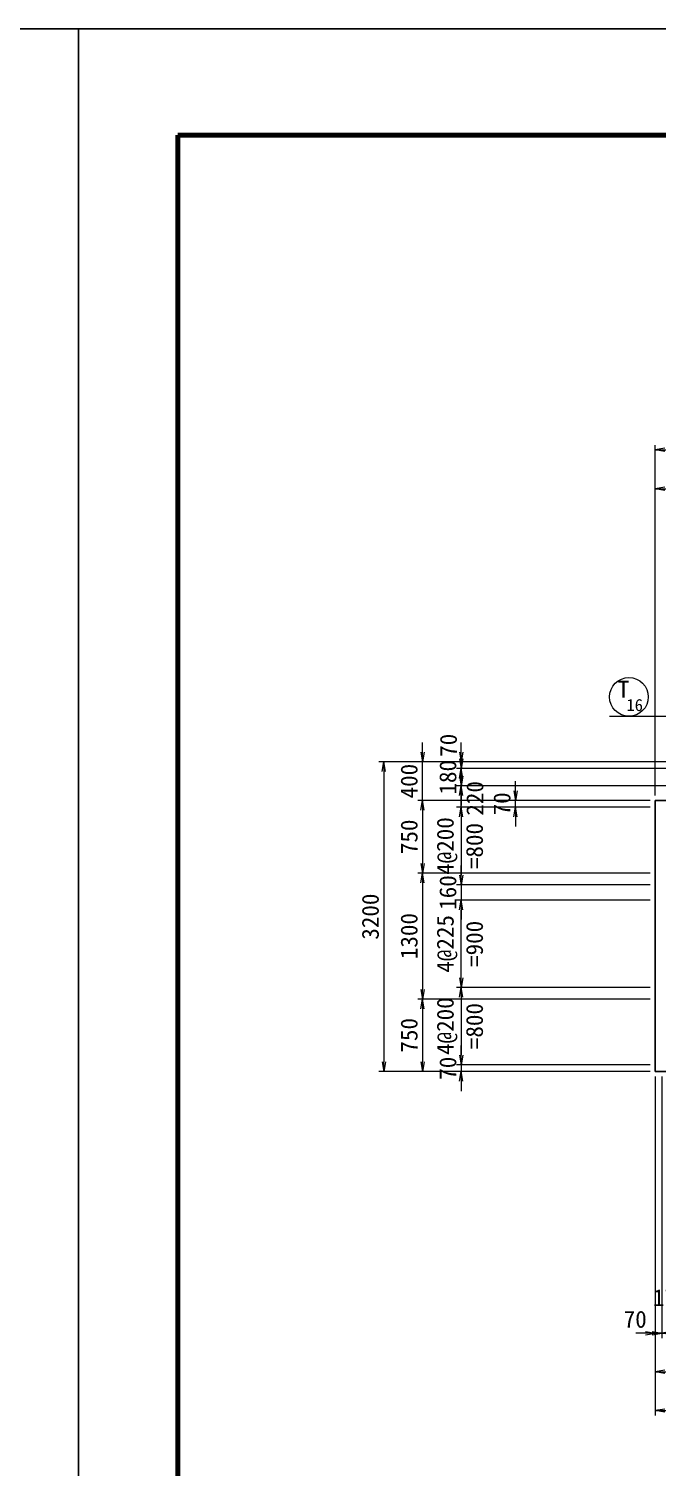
# Model space of a CAD drawing. Header units: millimetres. Extents: x 169470 to 758170, y -17820 to 11880.
# Drawn here: x 253057 to 259544, y -2970 to 11880 of the extents above; entities that cross this region are included whole.
import ezdxf
from ezdxf.enums import TextEntityAlignment as Align

# ---------------------------------------------------------------- set-up
doc = ezdxf.new("R2010")
doc.units = ezdxf.units.MM
doc.header["$LTSCALE"] = 50
doc.header["$PDSIZE"] = 300
doc.layers.get('Defpoints').update_dxf_attribs({"color": 151})
for name, color, linetype, lineweight in [('D-STR', 1, 'Continuous', 25), ('D-STR-DIM', 7, 'Continuous', 13), ('D-STR-HTXT', 7, 'Continuous', 13), ('D-STR-TXT', 7, 'Continuous', 13), ('D-TTL', 2, 'Continuous', 140)]:
    doc.layers.add(name, color=color, linetype=linetype, lineweight=lineweight)
doc.styles.add('YOKO_GOTHIC', font='MS Gothic.ttf')
doc.dimstyles.new('S50', dxfattribs={"dimscale": 50, "dimtxt": 3.5, "dimasz": 2, "dimexe": 1, "dimexo": 1, "dimgap": 1, "dimtad": 1, "dimdec": 0, "dimzin": 1, "dimdsep": 46, "dimtxsty": 'YOKO_GOTHIC', "dimblk": 'OPEN', "dimcen": 0, "dimclrd": 256, "dimclre": 256, "dimclrt": 256, "dimaunit": 1, "dimadec": 3, "dimazin": 0, "dimtfac": 1, "dimtdec": 0, "dimtix": 1, "dimtmove": 2, "dimatfit": 3, "dimldrblk": 'OPEN', "dimfxl": 1, "dimlwd": -1, "dimlwe": -1, "dimarcsym": 2})

# ---------------------------------------------------------------- blocks, each defined once
blk = doc.blocks.new('_Open')
at = {"color": 0, "linetype": 'ByBlock', "lineweight": -2}
for p, q in [((-1, 0.17), (0, 0)), ((-1, -0.17), (0, 0)), ((0, 0), (-1, 0))]:
    blk.add_line(p, q, dxfattribs=at)
blk = doc.blocks.new('*D4090')
at = {"layer": 'D-STR-DIM', "transparency": 16777216}
for p, q in [((259522, 3963), (259522, 7582)), ((263922, 3963), (263922, 7582)), ((259622, 7532), (263822, 7532))]:
    blk.add_line(p, q, dxfattribs=at)
at = {"layer": 'Defpoints', "color": 0, "transparency": 16777216}
for p in [(263922, 7532), (259522, 3913), (263922, 3913)]:
    blk.add_point(p, dxfattribs=at)
at = {"layer": 'D-STR-DIM', "transparency": 16777216, "xscale": 100, "yscale": 100, "zscale": 100, "rotation": 180}
blk.add_blockref('_Open', (259522, 7532), dxfattribs=at)
at = {"layer": 'D-STR-DIM', "transparency": 16777216, "xscale": 100, "yscale": 100, "zscale": 100}
blk.add_blockref('_Open', (263922, 7532), dxfattribs=at)
at = {"layer": 'D-STR-DIM', "transparency": 16777216, "insert": (261722, 7670), "char_height": 175, "attachment_point": 5, "style": 'YOKO_GOTHIC'}
blk.add_mtext('4400', dxfattribs=at)
blk = doc.blocks.new('*D4091')
at = {"layer": 'D-STR-DIM', "transparency": 16777216}
for p, q in [((259522, 3963), (259522, 7182)), ((259622, 7132), (260872, 7132)), ((260972, 4363), (260972, 7182))]:
    blk.add_line(p, q, dxfattribs=at)
at = {"layer": 'Defpoints', "color": 0, "transparency": 16777216}
for p in [(260972, 7132), (260972, 4313), (259522, 3913)]:
    blk.add_point(p, dxfattribs=at)
at = {"layer": 'D-STR-DIM', "transparency": 16777216, "xscale": 100, "yscale": 100, "zscale": 100, "rotation": 180}
blk.add_blockref('_Open', (259522, 7132), dxfattribs=at)
at = {"layer": 'D-STR-DIM', "transparency": 16777216, "xscale": 100, "yscale": 100, "zscale": 100}
blk.add_blockref('_Open', (260972, 7132), dxfattribs=at)
at = {"layer": 'D-STR-DIM', "transparency": 16777216, "insert": (260247, 7270), "char_height": 175, "attachment_point": 5, "style": 'YOKO_GOTHIC'}
blk.add_mtext('1450', dxfattribs=at)
blk = doc.blocks.new('*D4099')
at = {"layer": 'D-STR-DIM', "transparency": 16777216}
for p, q in [((260922, 4313), (256672, 4313)), ((256722, 4213), (256722, 1214)), ((259472, 1114), (256672, 1114))]:
    blk.add_line(p, q, dxfattribs=at)
at = {"layer": 'Defpoints', "color": 0, "transparency": 16777216}
for p in [(260972, 4313), (256722, 1114), (259522, 1114)]:
    blk.add_point(p, dxfattribs=at)
at = {"layer": 'D-STR-DIM', "transparency": 16777216, "xscale": 100, "yscale": 100, "zscale": 100}
for p, rotation in [((256722, 4313), 90), ((256722, 1114), 270)]:
    blk.add_blockref('_Open', p, dxfattribs=dict(at, rotation=rotation))
at = {"layer": 'D-STR-DIM', "transparency": 16777216, "insert": (256584, 2714), "char_height": 175, "attachment_point": 5, "rotation": 90, "style": 'YOKO_GOTHIC'}
blk.add_mtext('3200', dxfattribs=at)
blk = doc.blocks.new('*D4100')
at = {"layer": 'D-STR-DIM', "transparency": 16777216}
for p, q in [((259472, 3913), (257072, 3913)), ((257122, 3813), (257122, 3263)), ((259472, 3163), (257072, 3163))]:
    blk.add_line(p, q, dxfattribs=at)
at = {"layer": 'Defpoints', "color": 0, "transparency": 16777216}
for p in [(259522, 3913), (257122, 3163), (259522, 3163)]:
    blk.add_point(p, dxfattribs=at)
at = {"layer": 'D-STR-DIM', "transparency": 16777216, "xscale": 100, "yscale": 100, "zscale": 100}
for p, rotation in [((257122, 3913), 90), ((257122, 3163), 270)]:
    blk.add_blockref('_Open', p, dxfattribs=dict(at, rotation=rotation))
at = {"layer": 'D-STR-DIM', "transparency": 16777216, "insert": (256984, 3538), "char_height": 175, "attachment_point": 5, "rotation": 90, "style": 'YOKO_GOTHIC'}
blk.add_mtext('750', dxfattribs=at)
blk = doc.blocks.new('*D4101')
at = {"layer": 'D-STR-DIM', "transparency": 16777216}
for p, q in [((259472, 3163), (257072, 3163)), ((257122, 3063), (257122, 1963)), ((259472, 1863), (257072, 1863))]:
    blk.add_line(p, q, dxfattribs=at)
at = {"layer": 'Defpoints', "color": 0, "transparency": 16777216}
for p in [(259522, 3163), (257122, 1863), (259522, 1863)]:
    blk.add_point(p, dxfattribs=at)
at = {"layer": 'D-STR-DIM', "transparency": 16777216, "xscale": 100, "yscale": 100, "zscale": 100}
for p, rotation in [((257122, 3163), 90), ((257122, 1863), 270)]:
    blk.add_blockref('_Open', p, dxfattribs=dict(at, rotation=rotation))
at = {"layer": 'D-STR-DIM', "transparency": 16777216, "insert": (256984, 2513), "char_height": 175, "attachment_point": 5, "rotation": 90, "style": 'YOKO_GOTHIC'}
blk.add_mtext('1300', dxfattribs=at)
blk = doc.blocks.new('*D4102')
at = {"layer": 'D-STR-DIM', "transparency": 16777216}
for p, q in [((259472, 1863), (257072, 1863)), ((257122, 1763), (257122, 1214)), ((259472, 1114), (257072, 1114))]:
    blk.add_line(p, q, dxfattribs=at)
at = {"layer": 'Defpoints', "color": 0, "transparency": 16777216}
for p in [(259522, 1863), (257122, 1114), (259522, 1114)]:
    blk.add_point(p, dxfattribs=at)
at = {"layer": 'D-STR-DIM', "transparency": 16777216, "xscale": 100, "yscale": 100, "zscale": 100}
for p, rotation in [((257122, 1863), 90), ((257122, 1114), 270)]:
    blk.add_blockref('_Open', p, dxfattribs=dict(at, rotation=rotation))
at = {"layer": 'D-STR-DIM', "transparency": 16777216, "insert": (256984, 1489), "char_height": 175, "attachment_point": 5, "rotation": 90, "style": 'YOKO_GOTHIC'}
blk.add_mtext('750', dxfattribs=at)
blk = doc.blocks.new('*D4103')
at = {"layer": 'D-STR-DIM', "transparency": 16777216}
for p, q in [((257522, 4413), (257522, 4513)), ((259472, 4313), (257472, 4313)), ((257522, 4313), (257522, 4243)), ((260922, 4243), (257472, 4243)), ((257522, 4143), (257522, 4043))]:
    blk.add_line(p, q, dxfattribs=at)
at = {"layer": 'Defpoints', "color": 0, "transparency": 16777216}
for p in [(259522, 4313), (257522, 4243), (260972, 4243)]:
    blk.add_point(p, dxfattribs=at)
at = {"layer": 'D-STR-DIM', "transparency": 16777216, "xscale": 100, "yscale": 100, "zscale": 100}
for p, rotation in [((257522, 4313), 270), ((257522, 4243), 90)]:
    blk.add_blockref('_Open', p, dxfattribs=dict(at, rotation=rotation))
at = {"layer": 'D-STR-DIM', "transparency": 16777216, "insert": (257390, 4483), "char_height": 175, "attachment_point": 5, "rotation": 90, "style": 'YOKO_GOTHIC'}
blk.add_mtext('70', dxfattribs=at)
blk = doc.blocks.new('*D4104')
at = {"layer": 'D-STR-DIM', "transparency": 16777216}
for p, q in [((257522, 4343), (257522, 4443)), ((260922, 4243), (257472, 4243)), ((257522, 4243), (257522, 4063)), ((260922, 4063), (257472, 4063)), ((257522, 3963), (257522, 3863))]:
    blk.add_line(p, q, dxfattribs=at)
at = {"layer": 'Defpoints', "color": 0, "transparency": 16777216}
for p in [(260972, 4243), (257522, 4063), (260972, 4063)]:
    blk.add_point(p, dxfattribs=at)
at = {"layer": 'D-STR-DIM', "transparency": 16777216, "xscale": 100, "yscale": 100, "zscale": 100}
for p, rotation in [((257522, 4243), 270), ((257522, 4063), 90)]:
    blk.add_blockref('_Open', p, dxfattribs=dict(at, rotation=rotation))
at = {"layer": 'D-STR-DIM', "transparency": 16777216, "insert": (257384, 4153), "char_height": 175, "attachment_point": 5, "rotation": 90, "style": 'YOKO_GOTHIC'}
blk.add_mtext('180', dxfattribs=at)
blk = doc.blocks.new('*D4105')
at = {"layer": 'D-STR-DIM', "transparency": 16777216}
for p, q in [((259472, 3843), (257472, 3843)), ((257522, 3743), (257522, 3143)), ((259472, 3043), (257472, 3043))]:
    blk.add_line(p, q, dxfattribs=at)
at = {"layer": 'Defpoints', "color": 0, "transparency": 16777216}
for p in [(259522, 3843), (257522, 3043), (259522, 3043)]:
    blk.add_point(p, dxfattribs=at)
at = {"layer": 'D-STR-DIM', "transparency": 16777216, "xscale": 100, "yscale": 100, "zscale": 100}
for p, rotation in [((257522, 3843), 90), ((257522, 3043), 270)]:
    blk.add_blockref('_Open', p, dxfattribs=dict(at, rotation=rotation))
at = {"layer": 'D-STR-DIM', "transparency": 16777216, "char_height": 175, "attachment_point": 5, "rotation": 90, "style": 'YOKO_GOTHIC'}
for s, insert in [('4@200', (257375, 3443)), ('=800', (257659, 3443))]:
    blk.add_mtext(s, dxfattribs=dict(at, insert=insert))
blk = doc.blocks.new('*D4106')
at = {"layer": 'D-STR-DIM', "transparency": 16777216}
for p, q in [((257522, 3143), (257522, 3243)), ((259472, 3043), (257472, 3043)), ((257522, 3043), (257522, 2883)), ((259472, 2883), (257472, 2883)), ((257522, 2783), (257522, 2683))]:
    blk.add_line(p, q, dxfattribs=at)
at = {"layer": 'Defpoints', "color": 0, "transparency": 16777216}
for p in [(259522, 3043), (257522, 2883), (259522, 2883)]:
    blk.add_point(p, dxfattribs=at)
at = {"layer": 'D-STR-DIM', "transparency": 16777216, "xscale": 100, "yscale": 100, "zscale": 100}
for p, rotation in [((257522, 3043), 270), ((257522, 2883), 90)]:
    blk.add_blockref('_Open', p, dxfattribs=dict(at, rotation=rotation))
at = {"layer": 'D-STR-DIM', "transparency": 16777216, "insert": (257384, 2963), "char_height": 175, "attachment_point": 5, "rotation": 90, "style": 'YOKO_GOTHIC'}
blk.add_mtext('160', dxfattribs=at)
blk = doc.blocks.new('*D4107')
at = {"layer": 'D-STR-DIM', "transparency": 16777216}
for p, q in [((259472, 1983), (257472, 1983)), ((257522, 1883), (257522, 1284)), ((259472, 1184), (257472, 1184))]:
    blk.add_line(p, q, dxfattribs=at)
at = {"layer": 'Defpoints', "color": 0, "transparency": 16777216}
for p in [(259522, 1983), (257522, 1184), (259522, 1184)]:
    blk.add_point(p, dxfattribs=at)
at = {"layer": 'D-STR-DIM', "transparency": 16777216, "xscale": 100, "yscale": 100, "zscale": 100}
for p, rotation in [((257522, 1983), 90), ((257522, 1184), 270)]:
    blk.add_blockref('_Open', p, dxfattribs=dict(at, rotation=rotation))
at = {"layer": 'D-STR-DIM', "transparency": 16777216, "char_height": 175, "attachment_point": 5, "rotation": 90, "style": 'YOKO_GOTHIC'}
for s, insert in [('4@200', (257375, 1584)), ('=800', (257659, 1584))]:
    blk.add_mtext(s, dxfattribs=dict(at, insert=insert))
blk = doc.blocks.new('*D4108')
at = {"layer": 'D-STR-DIM', "transparency": 16777216}
for p, q in [((257522, 1284), (257522, 1384)), ((259472, 1184), (257472, 1184)), ((259472, 1114), (257472, 1114)), ((257522, 1184), (257522, 1114)), ((257522, 1014), (257522, 914))]:
    blk.add_line(p, q, dxfattribs=at)
at = {"layer": 'Defpoints', "color": 0, "transparency": 16777216}
for p in [(257522, 1114), (259522, 1184), (259522, 1114)]:
    blk.add_point(p, dxfattribs=at)
at = {"layer": 'D-STR-DIM', "transparency": 16777216, "xscale": 100, "yscale": 100, "zscale": 100}
for p, rotation in [((257522, 1184), 270), ((257522, 1114), 90)]:
    blk.add_blockref('_Open', p, dxfattribs=dict(at, rotation=rotation))
at = {"layer": 'D-STR-DIM', "transparency": 16777216, "insert": (257384, 1149), "char_height": 175, "attachment_point": 5, "rotation": 90, "style": 'YOKO_GOTHIC'}
blk.add_mtext('70', dxfattribs=at)
blk = doc.blocks.new('*D4109')
at = {"layer": 'D-STR-DIM', "transparency": 16777216}
for p, q in [((257522, 4163), (257522, 4263)), ((260922, 4063), (257472, 4063)), ((257522, 3843), (257522, 4063)), ((259472, 3843), (257472, 3843)), ((257522, 3743), (257522, 3643))]:
    blk.add_line(p, q, dxfattribs=at)
at = {"layer": 'Defpoints', "color": 0, "transparency": 16777216}
for p in [(257522, 4063), (260972, 4063), (259522, 3843)]:
    blk.add_point(p, dxfattribs=at)
at = {"layer": 'D-STR-DIM', "transparency": 16777216, "xscale": 100, "yscale": 100, "zscale": 100}
for p, rotation in [((257522, 4063), 270), ((257522, 3843), 90)]:
    blk.add_blockref('_Open', p, dxfattribs=dict(at, rotation=rotation))
at = {"layer": 'D-STR-DIM', "transparency": 16777216, "insert": (257663, 3935), "char_height": 175, "attachment_point": 5, "rotation": 90, "style": 'YOKO_GOTHIC'}
blk.add_mtext('220', dxfattribs=at)
blk = doc.blocks.new('*D4110')
at = {"layer": 'D-STR-DIM', "transparency": 16777216}
for p, q in [((259472, 2883), (257472, 2883)), ((257522, 2083), (257522, 2783)), ((259472, 1983), (257472, 1983))]:
    blk.add_line(p, q, dxfattribs=at)
at = {"layer": 'Defpoints', "color": 0, "transparency": 16777216}
for p in [(257522, 2883), (259522, 2883), (259522, 1983)]:
    blk.add_point(p, dxfattribs=at)
at = {"layer": 'D-STR-DIM', "transparency": 16777216, "xscale": 100, "yscale": 100, "zscale": 100}
for p, rotation in [((257522, 2883), 90), ((257522, 1983), 270)]:
    blk.add_blockref('_Open', p, dxfattribs=dict(at, rotation=rotation))
at = {"layer": 'D-STR-DIM', "transparency": 16777216, "char_height": 175, "attachment_point": 5, "rotation": 90, "style": 'YOKO_GOTHIC'}
for s, insert in [('4@225', (257375, 2433)), ('=900', (257659, 2433))]:
    blk.add_mtext(s, dxfattribs=dict(at, insert=insert))
blk = doc.blocks.new('*D4111')
at = {"layer": 'D-STR-DIM', "transparency": 16777216}
for p, q in [((257122, 4413), (257122, 4513)), ((260922, 4313), (257072, 4313)), ((257122, 3913), (257122, 4313)), ((259472, 3913), (257072, 3913)), ((257122, 3813), (257122, 3713))]:
    blk.add_line(p, q, dxfattribs=at)
at = {"layer": 'Defpoints', "color": 0, "transparency": 16777216}
for p in [(257122, 4313), (260972, 4313), (259522, 3913)]:
    blk.add_point(p, dxfattribs=at)
at = {"layer": 'D-STR-DIM', "transparency": 16777216, "xscale": 100, "yscale": 100, "zscale": 100}
for p, rotation in [((257122, 4313), 270), ((257122, 3913), 90)]:
    blk.add_blockref('_Open', p, dxfattribs=dict(at, rotation=rotation))
at = {"layer": 'D-STR-DIM', "transparency": 16777216, "insert": (256984, 4113), "char_height": 175, "attachment_point": 5, "rotation": 90, "style": 'YOKO_GOTHIC'}
blk.add_mtext('400', dxfattribs=at)
blk = doc.blocks.new('*D4112')
at = {"layer": 'D-STR-DIM', "transparency": 16777216}
for p, q in [((258080, 4013), (258080, 4113)), ((259472, 3913), (258030, 3913)), ((258080, 3843), (258080, 3913)), ((259472, 3843), (258030, 3843)), ((258080, 3743), (258080, 3643))]:
    blk.add_line(p, q, dxfattribs=at)
at = {"layer": 'Defpoints', "color": 0, "transparency": 16777216}
for p in [(258080, 3913), (259522, 3913), (259522, 3843)]:
    blk.add_point(p, dxfattribs=at)
at = {"layer": 'D-STR-DIM', "transparency": 16777216, "xscale": 100, "yscale": 100, "zscale": 100}
for p, rotation in [((258080, 3913), 270), ((258080, 3843), 90)]:
    blk.add_blockref('_Open', p, dxfattribs=dict(at, rotation=rotation))
at = {"layer": 'D-STR-DIM', "transparency": 16777216, "insert": (257943, 3878), "char_height": 175, "attachment_point": 5, "rotation": 90, "style": 'YOKO_GOTHIC'}
blk.add_mtext('70', dxfattribs=at)
blk = doc.blocks.new('*D4115')
at = {"layer": 'D-STR-DIM', "transparency": 16777216}
for p, q in [((259522, 1064), (259522, -2436)), ((263922, 1064), (263922, -2436)), ((259622, -2386), (263822, -2386))]:
    blk.add_line(p, q, dxfattribs=at)
at = {"layer": 'Defpoints', "color": 0, "transparency": 16777216}
for p in [(259522, 1114), (263922, 1114), (263922, -2386)]:
    blk.add_point(p, dxfattribs=at)
at = {"layer": 'D-STR-DIM', "transparency": 16777216, "xscale": 100, "yscale": 100, "zscale": 100, "rotation": 180}
blk.add_blockref('_Open', (259522, -2386), dxfattribs=at)
at = {"layer": 'D-STR-DIM', "transparency": 16777216, "xscale": 100, "yscale": 100, "zscale": 100}
blk.add_blockref('_Open', (263922, -2386), dxfattribs=at)
at = {"layer": 'D-STR-DIM', "transparency": 16777216, "insert": (261722, -2249), "char_height": 175, "attachment_point": 5, "style": 'YOKO_GOTHIC'}
blk.add_mtext('4400', dxfattribs=at)
blk = doc.blocks.new('*D4116')
at = {"layer": 'D-STR-DIM', "transparency": 16777216}
for p, q in [((259522, 1064), (259522, -2036)), ((260322, 1064), (260322, -2036)), ((259622, -1986), (260222, -1986))]:
    blk.add_line(p, q, dxfattribs=at)
at = {"layer": 'Defpoints', "color": 0, "transparency": 16777216}
for p in [(259522, 1114), (260322, 1114), (260322, -1986)]:
    blk.add_point(p, dxfattribs=at)
at = {"layer": 'D-STR-DIM', "transparency": 16777216, "xscale": 100, "yscale": 100, "zscale": 100, "rotation": 180}
blk.add_blockref('_Open', (259522, -1986), dxfattribs=at)
at = {"layer": 'D-STR-DIM', "transparency": 16777216, "xscale": 100, "yscale": 100, "zscale": 100}
blk.add_blockref('_Open', (260322, -1986), dxfattribs=at)
at = {"layer": 'D-STR-DIM', "transparency": 16777216, "insert": (259922, -1849), "char_height": 175, "attachment_point": 5, "style": 'YOKO_GOTHIC'}
blk.add_mtext('800', dxfattribs=at)
blk = doc.blocks.new('*D4120')
at = {"layer": 'D-STR-DIM', "transparency": 16777216}
for p, q in [((259522, 1064), (259522, -1636)), ((259592, 1064), (259592, -1636)), ((259422, -1586), (259322, -1586)), ((259522, -1586), (259592, -1586)), ((259692, -1586), (259792, -1586))]:
    blk.add_line(p, q, dxfattribs=at)
at = {"layer": 'Defpoints', "color": 0, "transparency": 16777216}
for p in [(259522, 1114), (259592, 1114), (259592, -1586)]:
    blk.add_point(p, dxfattribs=at)
at = {"layer": 'D-STR-DIM', "transparency": 16777216, "xscale": 100, "yscale": 100, "zscale": 100}
blk.add_blockref('_Open', (259522, -1586), dxfattribs=at)
at = {"layer": 'D-STR-DIM', "transparency": 16777216, "xscale": 100, "yscale": 100, "zscale": 100, "rotation": 180}
blk.add_blockref('_Open', (259592, -1586), dxfattribs=at)
at = {"layer": 'D-STR-DIM', "transparency": 16777216, "insert": (259317, -1444), "char_height": 175, "attachment_point": 5, "style": 'YOKO_GOTHIC'}
blk.add_mtext('70', dxfattribs=at)
blk = doc.blocks.new('*D4122')
at = {"layer": 'D-STR-DIM', "transparency": 16777216}
for p, q in [((259592, 1064), (259592, -1636)), ((259767, 1064), (259767, -1636)), ((259492, -1586), (259392, -1586)), ((259592, -1586), (259767, -1586)), ((259867, -1586), (259967, -1586))]:
    blk.add_line(p, q, dxfattribs=at)
at = {"layer": 'Defpoints', "color": 0, "transparency": 16777216}
for p in [(259592, 1114), (259767, 1114), (259767, -1586)]:
    blk.add_point(p, dxfattribs=at)
at = {"layer": 'D-STR-DIM', "transparency": 16777216, "xscale": 100, "yscale": 100, "zscale": 100}
blk.add_blockref('_Open', (259592, -1586), dxfattribs=at)
at = {"layer": 'D-STR-DIM', "transparency": 16777216, "xscale": 100, "yscale": 100, "zscale": 100, "rotation": 180}
blk.add_blockref('_Open', (259767, -1586), dxfattribs=at)
at = {"layer": 'D-STR-DIM', "transparency": 16777216, "insert": (259679, -1221), "char_height": 175, "attachment_point": 5, "style": 'YOKO_GOTHIC'}
blk.add_mtext('175', dxfattribs=at)

msp = doc.modelspace()

# ---------------------------------------------------------------- linework, layer by layer
at = {"layer": 'D-STR'}
for p, q in [((263921.71, 3913.5), (259521.92, 3913.5)), ((259521.92, 3913.5), (259521.92, 1113.62)), ((259521.92, 1113.62), (263921.71, 1113.62))]:
    msp.add_line(p, q, dxfattribs=at)
at = {"layer": 'D-STR-HTXT'}
msp.add_line((259052.57, 4782.35), (260059.13, 4782.35), dxfattribs=at)
msp.add_circle((259252.57, 4982.35), 200, dxfattribs=at)
at = {"layer": 'D-TTL'}
msp.add_lwpolyline([(254594.53, 10780), (254594.53, -16720), (294594.53, -16720), (294594.53, 10780)], close=True, dxfattribs=at)
at = {"layer": 'Defpoints', "color": 1}
for points in [[(211519.53, 11880), (211519.53, -17820), (253569.53, -17820), (253569.53, 11880)], [(253569.53, 11880), (253569.53, -17820), (295619.53, -17820), (295619.53, 11880)]]:
    msp.add_lwpolyline(points, close=True, dxfattribs=at)

# ---------------------------------------------------------------- texts
at = {"layer": 'D-STR-TXT', "style": 'YOKO_GOTHIC'}
for s, height, p in [('T', 175, (259196.29, 4974.03)), ('16', 125, (259311.95, 4836.23))]:
    msp.add_text(s, height=height, dxfattribs=at).set_placement(p, align=Align.CENTER)

# ---------------------------------------------------------------- dimensions: what is measured, and where the dimension line sits
at = {"layer": 'D-STR-DIM'}
for base, p1, p2, picture, middle in [((263921.71, 7532.44), (259521.92, 3913.5), (263921.71, 3913.5), '*D4090', (261721.81, 7669.94)), ((260971.81, 7132.44), (259521.92, 3913.5), (260971.81, 4313.5), '*D4091', (260246.86, 7269.94)), ((263921.71, -2386.38), (259521.92, 1113.62), (263921.71, 1113.62), '*D4115', (261721.81, -2248.88)), ((260321.81, -1986.38), (259521.92, 1113.62), (260321.81, 1113.62), '*D4116', (259921.86, -1848.88))]:
    dim = msp.add_linear_dim(base=base, p1=p1, p2=p2, dimstyle='S50', dxfattribs=at)
    dim.commit()
    dim.dimension.update_dxf_attribs({"geometry": picture, "text_midpoint": middle})
for base, p1, p2, picture, middle in [((257521.92, 4243.5), (259521.92, 4313.5), (260971.81, 4243.5), '*D4103', (257389.92, 4483.36)), ((257521.92, 4063.5), (259521.92, 3843.5), (260971.81, 4063.5), '*D4109', (257662.92, 3935.36))]:
    dim = msp.add_linear_dim(base=base, p1=p1, p2=p2, angle=90, dimstyle='S50', dxfattribs=at)
    dim.commit()
    dim.dimension.update_dxf_attribs({"geometry": picture, "text_midpoint": middle, "dimtype": 160})
for base, p1, p2, picture, middle in [((257121.92, 4313.5), (259521.92, 3913.5), (260971.81, 4313.5), '*D4111', (256984.42, 4113.5)), ((256721.92, 1113.62), (260971.81, 4313.5), (259521.92, 1113.62), '*D4099', (256584.42, 2713.56)), ((257521.92, 4063.5), (260971.81, 4243.5), (260971.81, 4063.5), '*D4104', (257384.42, 4153.5)), ((258080.25, 3913.5), (259521.92, 3843.5), (259521.92, 3913.5), '*D4112', (257942.75, 3878.5)), ((257121.92, 3163.5), (259521.92, 3913.5), (259521.92, 3163.5), '*D4100', (256984.42, 3538.5)), ((257121.92, 1863.5), (259521.92, 3163.5), (259521.92, 1863.5), '*D4101', (256984.42, 2513.5)), ((257521.92, 2883.5), (259521.92, 3043.5), (259521.92, 2883.5), '*D4106', (257384.42, 2963.5)), ((257121.92, 1113.62), (259521.92, 1863.5), (259521.92, 1113.62), '*D4102', (256984.42, 1488.56)), ((257521.92, 1113.62), (259521.92, 1183.62), (259521.92, 1113.62), '*D4108', (257384.42, 1148.62))]:
    dim = msp.add_linear_dim(base=base, p1=p1, p2=p2, angle=90, dimstyle='S50', dxfattribs=at)
    dim.commit()
    dim.dimension.update_dxf_attribs({"geometry": picture, "text_midpoint": middle})
for base, p1, p2, text, picture, middle in [((257521.92, 3043.5), (259521.92, 3843.5), (259521.92, 3043.5), '4@200\\X=<>', '*D4105', (257521.92, 3443.5)), ((257521.92, 2883.5), (259521.92, 1983.5), (259521.92, 2883.5), '4@225\\X=<>', '*D4110', (257521.92, 2433.5)), ((257521.92, 1183.62), (259521.92, 1983.5), (259521.92, 1183.62), '4@200\\X=<>', '*D4107', (257521.92, 1583.56))]:
    dim = msp.add_linear_dim(base=base, p1=p1, p2=p2, angle=90, text=text, dimstyle='S50', dxfattribs=at)
    dim.commit()
    dim.dimension.update_dxf_attribs({"geometry": picture, "text_midpoint": middle})
for base, p1, p2, picture, middle in [((259591.92, -1586.38), (259521.92, 1113.62), (259591.92, 1113.62), '*D4120', (259316.92, -1443.91)), ((259766.92, -1586.38), (259591.92, 1113.62), (259766.92, 1113.62), '*D4122', (259679.42, -1221.2))]:
    dim = msp.add_linear_dim(base=base, p1=p1, p2=p2, dimstyle='S50', dxfattribs=at)
    dim.commit()
    dim.dimension.update_dxf_attribs({"geometry": picture, "text_midpoint": middle, "dimtype": 160})

doc.saveas('drawing.dxf')
